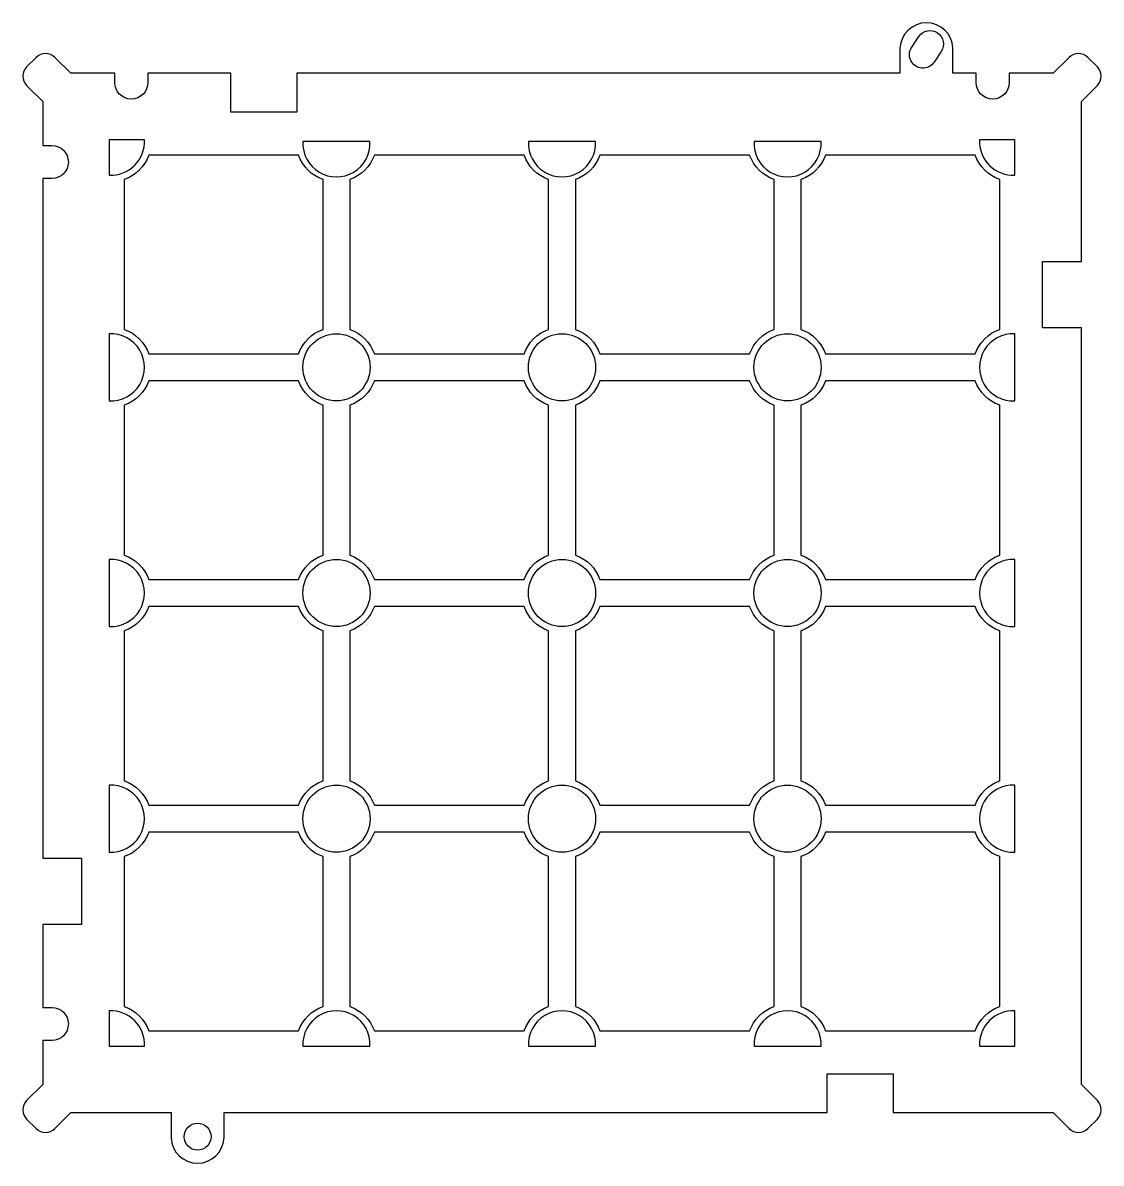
# Model space of a CAD drawing. Header units: millimetres. Extents: x -81 to 81, y -86 to 86.
import ezdxf

# ---------------------------------------------------------------- set-up
doc = ezdxf.new("R2010")
doc.units = ezdxf.units.MM
doc.layers.add('support_0.75mm', color=7, linetype='Continuous')

msp = doc.modelspace()

# ---------------------------------------------------------------- linework, layer by layer
at = {"layer": 'support_0.75mm', "linetype": 'Continuous', "lineweight": 25}
for points in [[(-80.79, -79.37), (-79.37, -80.79, 0.414214), (-76.54, -80.79), (-74.13, -78.37), (-59, -78.37), (-59, -82.19, 0.953125), (-51, -82.19), (-51, -78.37), (40, -78.37), (40, -72.5), (50, -72.5), (50, -78.37), (74.13, -78.37), (76.54, -80.79, 0.414214), (79.37, -80.79), (80.79, -79.37, 0.414214), (80.79, -76.54), (78.38, -74.13), (78.38, 40), (72.5, 40), (72.5, 50), (78.38, 50), (78.38, 74.13), (80.79, 76.54, 0.414214), (80.79, 79.37), (79.37, 80.79, 0.414214), (76.54, 80.79), (74.13, 78.38), (67.5, 78.38), (67.5, 77, -1), (62.5, 77), (62.5, 78.38), (59, 78.38), (59, 82.19, 0.953125), (51, 82.19), (51, 78.38), (-40, 78.38), (-40, 72.5), (-50, 72.5), (-50, 78.38), (-62.5, 78.38), (-62.5, 77, -1), (-67.5, 77), (-67.5, 78.38), (-74.13, 78.38), (-76.54, 80.79, 0.414214), (-79.37, 80.79), (-80.79, 79.37, 0.414214), (-80.79, 76.54), (-78.37, 74.13), (-78.37, 67.5), (-77, 67.5, -1), (-77, 62.5), (-78.37, 62.5), (-78.37, -40), (-72.5, -40), (-72.5, -50), (-78.37, -50), (-78.37, -62.5), (-77, -62.5, -1), (-77, -67.5), (-78.37, -67.5), (-78.37, -74.13), (-80.79, -76.54, 0.414214)], [(56.15, 80.07, -1), (52.77, 82.33), (53.85, 83.93, -1), (57.23, 81.67)], [(-63.02, 68.33), (-68.33, 68.33), (-68.33, 63.02, 0.44342)], [(-28.98, 68.08), (-39.1, 68.08, 1.050598)], [(5.06, 68.08), (-5.06, 68.08, 1.050598)], [(39.1, 68.08), (28.98, 68.08, 1.050598)], [(68.33, 63.02), (68.33, 68.33), (63.02, 68.33, 0.44342)], [(-62.36, 36.06), (-39.76, 36.06, -0.226817), (-36.06, 39.76), (-36.06, 62.36, -0.226817), (-39.76, 66.06), (-62.36, 66.06, -0.226817), (-66.06, 62.36), (-66.06, 39.76, -0.226817)], [(-28.32, 36.06), (-5.72, 36.06, -0.226817), (-2.02, 39.76), (-2.02, 62.36, -0.226817), (-5.72, 66.06), (-28.32, 66.06, -0.226817), (-32.02, 62.36), (-32.02, 39.76, -0.226817)], [(5.72, 36.06), (28.32, 36.06, -0.226817), (32.02, 39.76), (32.02, 62.36, -0.226817), (28.32, 66.06), (5.72, 66.06, -0.226817), (2.02, 62.36), (2.02, 39.76, -0.226817)], [(39.76, 36.06), (62.36, 36.06, -0.226817), (66.06, 39.76), (66.06, 62.36, -0.226817), (62.36, 66.06), (39.76, 66.06, -0.226817), (36.06, 62.36), (36.06, 39.76, -0.226817)], [(-68.33, 39.1), (-68.33, 28.98, 1.050598)], [(68.33, 28.98), (68.33, 39.1, 1.050598)], [(-62.36, 2.02), (-39.76, 2.02, -0.226817), (-36.06, 5.72), (-36.06, 28.32, -0.226817), (-39.76, 32.02), (-62.36, 32.02, -0.226817), (-66.06, 28.32), (-66.06, 5.72, -0.226817)], [(-28.32, 2.02), (-5.72, 2.02, -0.226817), (-2.02, 5.72), (-2.02, 28.32, -0.226817), (-5.72, 32.02), (-28.32, 32.02, -0.226817), (-32.02, 28.32), (-32.02, 5.72, -0.226817)], [(5.72, 2.02), (28.32, 2.02, -0.226817), (32.02, 5.72), (32.02, 28.32, -0.226817), (28.32, 32.02), (5.72, 32.02, -0.226817), (2.02, 28.32), (2.02, 5.72, -0.226817)], [(39.76, 2.02), (62.36, 2.02, -0.226817), (66.06, 5.72), (66.06, 28.32, -0.226817), (62.36, 32.02), (39.76, 32.02, -0.226817), (36.06, 28.32), (36.06, 5.72, -0.226817)], [(-68.33, 5.06), (-68.33, -5.06, 1.050598)], [(68.33, -5.06), (68.33, 5.06, 1.050598)], [(-62.36, -32.02), (-39.76, -32.02, -0.226817), (-36.06, -28.32), (-36.06, -5.72, -0.226817), (-39.76, -2.02), (-62.36, -2.02, -0.226817), (-66.06, -5.72), (-66.06, -28.32, -0.226817)], [(-28.32, -32.02), (-5.72, -32.02, -0.226817), (-2.02, -28.32), (-2.02, -5.72, -0.226817), (-5.72, -2.02), (-28.32, -2.02, -0.226817), (-32.02, -5.72), (-32.02, -28.32, -0.226817)], [(5.72, -32.02), (28.32, -32.02, -0.226817), (32.02, -28.32), (32.02, -5.72, -0.226817), (28.32, -2.02), (5.72, -2.02, -0.226817), (2.02, -5.72), (2.02, -28.32, -0.226817)], [(39.76, -32.02), (62.36, -32.02, -0.226817), (66.06, -28.32), (66.06, -5.72, -0.226817), (62.36, -2.02), (39.76, -2.02, -0.226817), (36.06, -5.72), (36.06, -28.32, -0.226817)], [(-68.33, -28.98), (-68.33, -39.1, 1.050598)], [(68.33, -39.1), (68.33, -28.98, 1.050598)], [(-62.36, -66.06), (-39.76, -66.06, -0.226817), (-36.06, -62.36), (-36.06, -39.76, -0.226817), (-39.76, -36.06), (-62.36, -36.06, -0.226817), (-66.06, -39.76), (-66.06, -62.36, -0.226817)], [(-28.32, -66.06), (-5.72, -66.06, -0.226817), (-2.02, -62.36), (-2.02, -39.76, -0.226817), (-5.72, -36.06), (-28.32, -36.06, -0.226817), (-32.02, -39.76), (-32.02, -62.36, -0.226817)], [(5.72, -66.06), (28.32, -66.06, -0.226817), (32.02, -62.36), (32.02, -39.76, -0.226817), (28.32, -36.06), (5.72, -36.06, -0.226817), (2.02, -39.76), (2.02, -62.36, -0.226817)], [(39.76, -66.06), (62.36, -66.06, -0.226817), (66.06, -62.36), (66.06, -39.76, -0.226817), (62.36, -36.06), (39.76, -36.06, -0.226817), (36.06, -39.76), (36.06, -62.36, -0.226817)], [(-68.33, -63.02), (-68.33, -68.33), (-63.02, -68.33, 0.44342)], [(-39.1, -68.33), (-28.98, -68.33, 1.050598)], [(-5.06, -68.33), (5.06, -68.33, 1.050598)], [(28.98, -68.33), (39.1, -68.33, 1.050598)], [(63.02, -68.33), (68.33, -68.33), (68.33, -63.02, 0.44342)]]:
    msp.add_lwpolyline(points, format="xyb", close=True, dxfattribs=at)
for centre, radius in [((-34.04, 34.04), 5.07), ((0, 34.04), 5.07), ((34.04, 34.04), 5.07), ((-34.04, 0), 5.07), ((0, 0), 5.07), ((34.04, 0), 5.07), ((-34.04, -34.04), 5.07), ((0, -34.04), 5.07), ((34.04, -34.04), 5.07), ((-55, -82), 2.03)]:
    msp.add_circle(centre, radius, dxfattribs=at)

doc.saveas('drawing.dxf')
